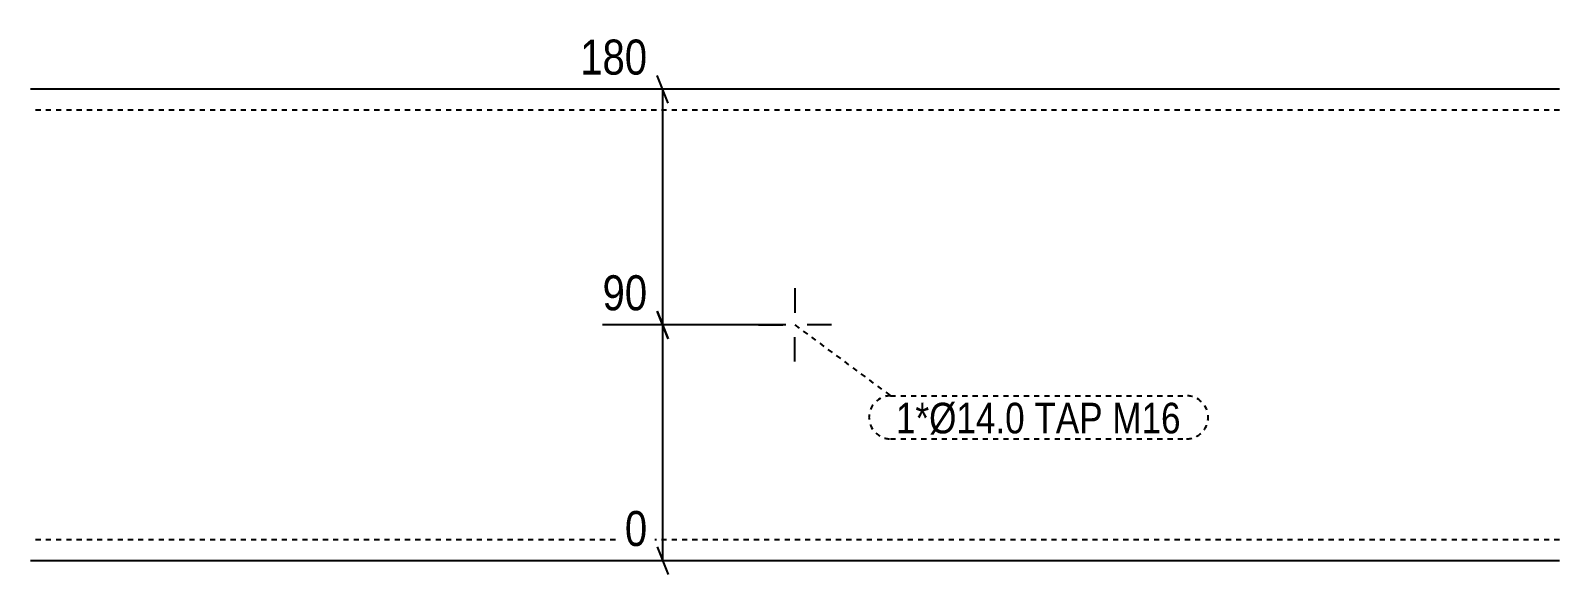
# Model space of a CAD drawing. Header units: millimetres. Extents: x 10 to 18377, y 8 to 303.
# Drawn here: x 2199 to 2783, y 95 to 303 of the extents above; entities that cross this region are included whole.
import ezdxf

# ---------------------------------------------------------------- set-up
doc = ezdxf.new("R2010")
doc.units = ezdxf.units.MM
doc.linetypes.add('DXK_LINE_DOT2', pattern=[3.9198, 1.9599, -1.9599])
for name, color, linetype in [('MÅLSÆTNING', 7, 'Continuous'), ('STÅL', 7, 'Continuous'), ('TEKST', 7, 'Continuous')]:
    doc.layers.add(name, color=color, linetype=linetype)
doc.styles.add('Arial Narrow', font='ARIALN.TTF', dxfattribs={"height": 0.2})

msp = doc.modelspace()

# ---------------------------------------------------------------- linework, layer by layer
at = {"layer": 'MÅLSÆTNING', "color": 7, "linetype": 'Continuous'}
for p, q in [((2442.1, 275.04), (2437.9, 285.54)), ((2487, 280.29), (2408.46, 280.29)), ((2440, 190.29), (2440, 280.29)), ((2437.9, 195.54), (2442.1, 185.04)), ((2442.1, 185.04), (2437.9, 195.54)), ((2487, 190.29), (2416.99, 190.29)), ((2487, 190.29), (2416.99, 190.29)), ((2440, 100.29), (2440, 190.29)), ((2437.9, 105.54), (2442.1, 95.04)), ((2487, 100.29), (2425.52, 100.29))]:
    msp.add_line(p, q, dxfattribs=at)
at = {"layer": 'STÅL', "color": 2, "linetype": 'Continuous'}
for p, q in [((2782.5, 280.29), (2198.5, 280.29)), ((2782.5, 100.29), (2198.5, 100.29))]:
    msp.add_line(p, q, dxfattribs=at)
at = {"layer": 'STÅL', "color": 7, "linetype": 'DXK_LINE_DOT2'}
for p, q in [((2782.5, 272.29), (2198.5, 272.29)), ((2782.5, 108.29), (2198.5, 108.29))]:
    msp.add_line(p, q, dxfattribs=at)
at = {"layer": 'STÅL', "color": 3, "linetype": 'Continuous'}
for p, q in [((2490.5, 204.29), (2490.5, 194.97)), ((2476.5, 190.29), (2485.82, 190.29)), ((2504.5, 190.29), (2495.18, 190.29)), ((2490.5, 176.29), (2490.5, 185.62))]:
    msp.add_line(p, q, dxfattribs=at)

# ---------------------------------------------------------------- wipeouts: each hides what was drawn before it
at = {"color": 0}
msp.add_wipeout([(2638, 148.89), (2638, 161.14), (2529.08, 161.14), (2529.08, 148.89)], dxfattribs=at).dxf.layer = 'TEKST'

# ---------------------------------------------------------------- next in the draw order: wipeouts: each hides what was drawn before it
at = {"color": 0, "linetype": 'Continuous'}
for points in [[(2436.85, 283.09), (2436.85, 302.69), (2405.66, 302.69), (2405.66, 283.09)], [(2436.85, 193.09), (2436.85, 212.69), (2414.19, 212.69), (2414.19, 193.09)], [(2436.85, 103.09), (2436.85, 122.69), (2422.72, 122.69), (2422.72, 103.09)]]:
    msp.add_wipeout(points, dxfattribs=at).dxf.layer = 'MÅLSÆTNING'
at = {"color": 0}
msp.add_wipeout([(2638, 148.89), (2638, 161.14), (2529.08, 161.14), (2529.08, 148.89)], dxfattribs=at).dxf.layer = 'TEKST'

# ---------------------------------------------------------------- next in the draw order: linework, layer by layer
at = {"layer": 'TEKST', "color": 7, "linetype": 'DXK_LINE_DOT2'}
for p, q in [((2490.5, 190.29), (2526.98, 163.24)), ((2526.98, 163.24), (2640.1, 163.24)), ((2526.98, 146.79), (2640.1, 146.79))]:
    msp.add_line(p, q, dxfattribs=at)
for centre, start, end in [((2526.98, 155.02), 90, 270), ((2640.1, 155.02), 270, 90)]:
    msp.add_arc(centre, 8.22, start, end, dxfattribs=at)

# ---------------------------------------------------------------- next in the draw order: texts
at = {"layer": 'MÅLSÆTNING', "color": 3, "linetype": 'Continuous', "style": 'Arial Narrow'}
for s, height, p in [('180', 13.362, (2408.46, 285.89)), ('90', 13.362, (2416.99, 195.89)), ('0', 13.36, (2425.52, 105.89))]:
    msp.add_text(s, height=height, dxfattribs=at).set_placement(p)
at = {"layer": 'TEKST', "color": 3, "style": 'Arial Narrow'}
msp.add_text('1*Ø14.0 TAP M16', height=11.6917, dxfattribs=at).set_placement((2529.08, 148.89))

doc.saveas('drawing.dxf')
